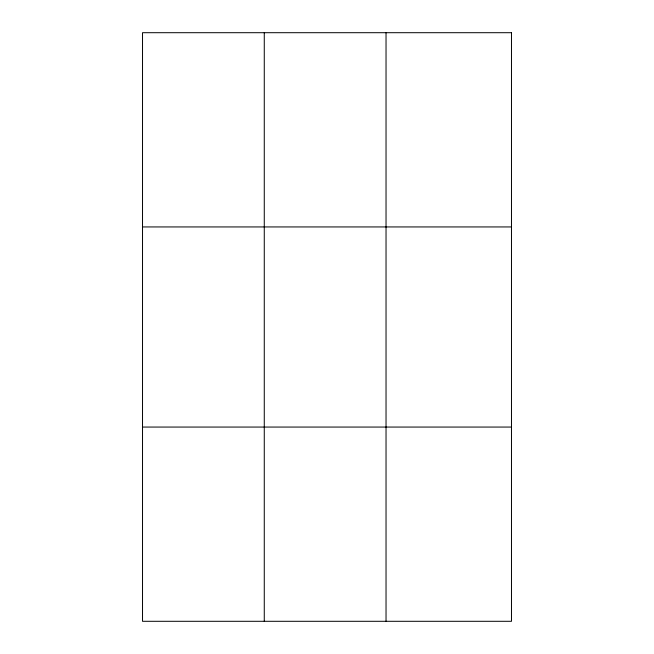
<?xml version="1.0" encoding="UTF-8"?>
<svg xmlns="http://www.w3.org/2000/svg" width="654" height="654" viewBox="0 0 654 654"><rect width="100%" height="100%" fill="white"/><g stroke="black" fill="none" stroke-linecap="round" stroke-linejoin="round"><path stroke-width="0.98" d="M264.273 32.7L264.273 621.3M386.032 32.7L386.032 621.3M142.523 226.938L511.477 226.938M142.523 427.062L511.477 427.062M511.477 32.7L511.477 621.3L142.523 621.3L142.523 32.7L511.477 32.7"/></g></svg>
